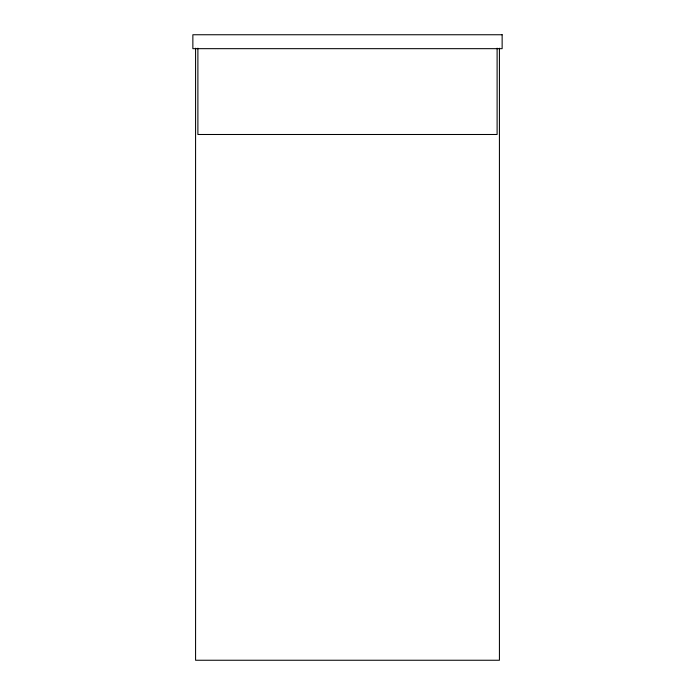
<?xml version="1.0" encoding="UTF-8"?>
<svg xmlns="http://www.w3.org/2000/svg" width="695" height="695" viewBox="0 0 695 695"><rect width="100%" height="100%" fill="white"/><g stroke="black" fill="none" stroke-linecap="round" stroke-linejoin="round"><path stroke-width="1.04" d="M499.427 48.216L499.427 660.25L195.573 660.25L195.573 48.216M497.107 48.181L497.107 134.491L197.893 134.491L197.893 48.181M502.137 34.75L192.863 34.75L192.863 48.667L502.137 48.667L502.137 34.75"/></g></svg>
